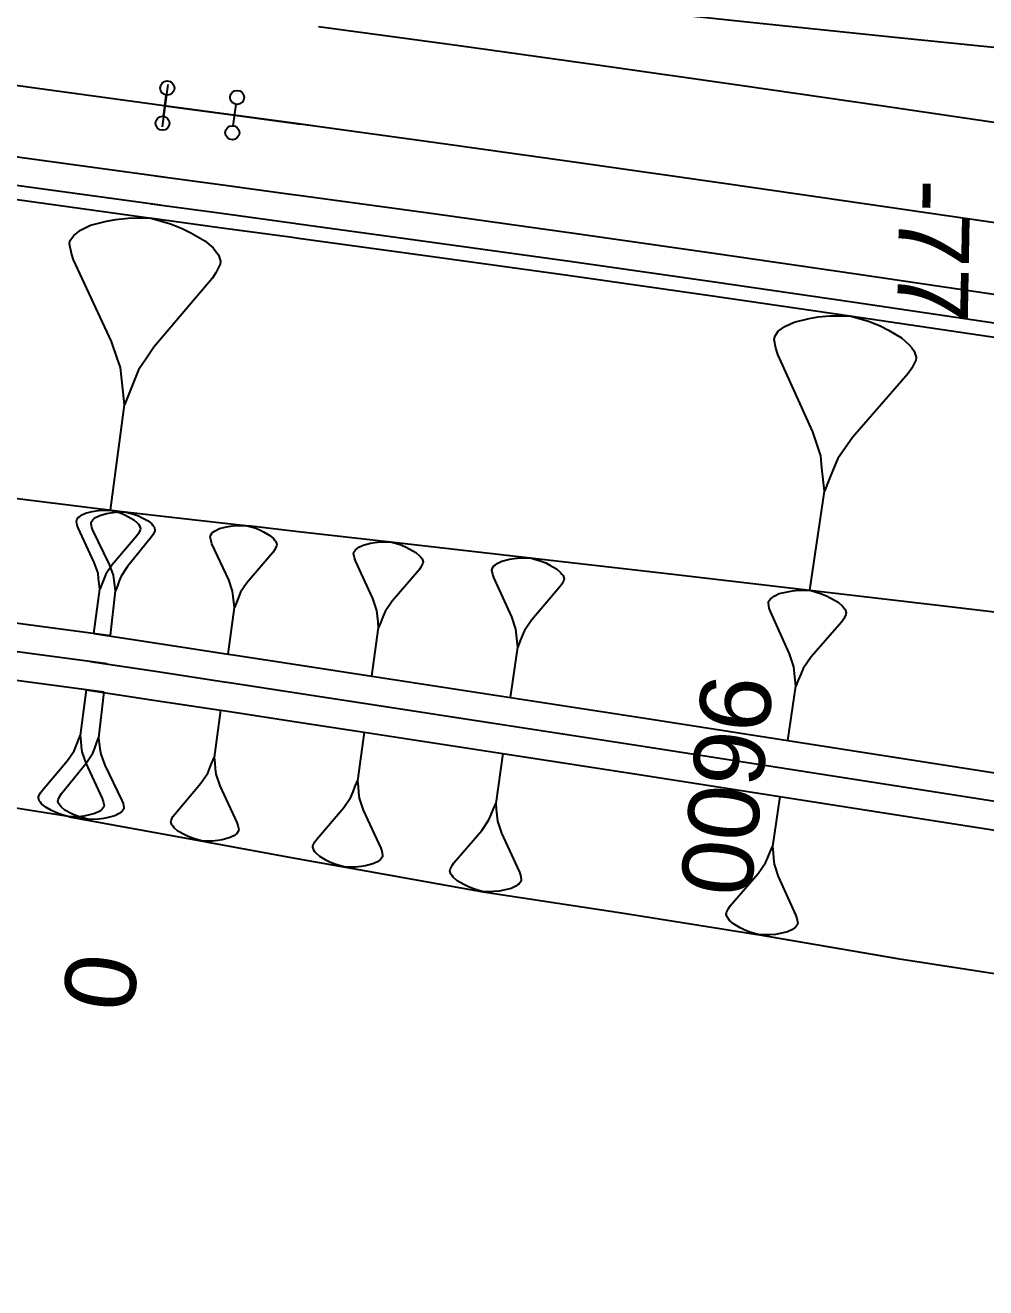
# Model space of a CAD drawing. Extents: x 389565 to 391267, y 804651 to 804848.
# Drawn here: x 390190.36 to 390224.26, y 804667.18 to 804711.75 of the extents above; entities that cross this region are included whole.
import ezdxf
from ezdxf.enums import TextEntityAlignment as Align

# ---------------------------------------------------------------- set-up
doc = ezdxf.new("R2010")
doc.units = 0
doc.layers.get('0').update_dxf_attribs({"linetype": 'CONTINUOUS'})
doc.styles.add('ARIAL', font='ARIAL.FON')

msp = doc.modelspace()

# ---------------------------------------------------------------- linework, layer by layer
at = {"color": 3}
msp.add_line((390195.3884, 804709.6538), (390195.1883, 804708.1672), dxfattribs=at)
at = {"color": 1}
for p, q in [((390195.2377, 804708.534), (390195.339, 804709.287)), ((390197.7025, 804708.2023), (390197.8039, 804708.9553))]:
    msp.add_line(p, q, dxfattribs=at)
at = {"color": 7}
for p, q in [((390200, 804708.2814), (390200.5101, 804708.2128)), ((390192.6627, 804704.6864), (390193.2231, 804704.8275)), ((390193.2231, 804704.8275), (390193.5564, 804704.8909)), ((390193.5564, 804704.8909), (390193.9962, 804704.94)), ((390193.9962, 804704.94), (390194.7549, 804704.9462)), ((390194.7549, 804704.9462), (390195.485, 804704.7397)), ((390192.0737, 804704.3325), (390192.1944, 804704.4246)), ((390192.1944, 804704.4246), (390192.315, 804704.5166)), ((390192.315, 804704.5166), (390192.6627, 804704.6864)), ((390195.485, 804704.7397), (390195.8961, 804704.5761)), ((390195.8961, 804704.5761), (390196.2009, 804704.4268)), ((390196.2009, 804704.4268), (390196.704, 804704.1425)), ((390191.9244, 804704.0278), (390191.9388, 804704.1341)), ((390191.9879, 804703.6944), (390191.9244, 804704.0278)), ((390191.9388, 804704.1341), (390192.0737, 804704.3325)), ((390196.704, 804704.1425), (390196.9944, 804703.8869)), ((390192.0656, 804703.4674), (390191.9879, 804703.6944)), ((390196.9944, 804703.8869), (390197.0865, 804703.7662)), ((390197.0865, 804703.7662), (390197.1785, 804703.6456)), ((390197.1785, 804703.6456), (390197.2562, 804703.4186)), ((390193.4094, 804700.5797), (390192.0656, 804703.4674)), ((390197.2419, 804703.3122), (390197.0926, 804703.0075)), ((390197.2562, 804703.4186), (390197.2419, 804703.3122)), ((390196.9577, 804702.8091), (390194.8983, 804700.3793)), ((390197.0926, 804703.0075), (390196.9577, 804702.8091)), ((390217.17, 804701.1145), (390217.4988, 804701.2705)), ((390217.4988, 804701.2705), (390218.0274, 804701.3974)), ((390218.0274, 804701.3974), (390218.3417, 804701.4535)), ((390218.3417, 804701.4535), (390218.7558, 804701.495)), ((390218.7558, 804701.495), (390219.4696, 804701.4928)), ((390219.4696, 804701.4928), (390220.1542, 804701.2908)), ((390220.1542, 804701.2908), (390220.5392, 804701.1326)), ((390216.812, 804700.7587), (390216.941, 804700.9439)), ((390216.941, 804700.9439), (390217.0555, 804701.0292)), ((390217.0555, 804701.0292), (390217.17, 804701.1145)), ((390220.5392, 804701.1326), (390220.8243, 804700.9889)), ((390220.8243, 804700.9889), (390221.2945, 804700.7162)), ((390193.6079, 804700), (390193.4094, 804700.5797)), ((390194.8983, 804700.3793), (390194.6402, 804700)), ((390216.7974, 804700.6589), (390216.812, 804700.7587)), ((390216.8535, 804700.3446), (390216.7974, 804700.6589)), ((390221.2945, 804700.7162), (390221.565, 804700.4727)), ((390221.565, 804700.4727), (390221.6503, 804700.3582)), ((390193.7203, 804699.6717), (390193.6079, 804700)), ((390194.6402, 804700), (390194.3584, 804699.5858)), ((390216.9242, 804700.1303), (390216.8535, 804700.3446)), ((390216.9831, 804700), (390216.9242, 804700.1303)), ((390218.1577, 804697.3997), (390216.9831, 804700)), ((390221.7917, 804699.9295), (390221.6481, 804699.6444)), ((390221.6503, 804700.3582), (390221.7356, 804700.2437)), ((390221.7356, 804700.2437), (390221.8063, 804700.0293)), ((390221.802, 804700), (390221.7917, 804699.9295)), ((390221.8063, 804700.0293), (390221.802, 804700)), ((390193.7694, 804699.232), (390193.7203, 804699.6717)), ((390194.3584, 804699.5858), (390194.1948, 804699.1747)), ((390221.6481, 804699.6444), (390221.519, 804699.4592)), ((390193.8185, 804698.7922), (390193.7694, 804699.232)), ((390194.1948, 804699.1747), (390194.0312, 804698.7636)), ((390221.519, 804699.4592), (390219.5561, 804697.1954)), ((390193.8676, 804698.3525), (390193.8185, 804698.7922)), ((390194.0312, 804698.7636), (390193.8676, 804698.3525)), ((390193.3667, 804694.6303), (390193.8676, 804698.3525)), ((390218.4406, 804696.5422), (390218.1577, 804697.3997)), ((390219.5561, 804697.1954), (390219.0399, 804696.4547)), ((390218.4821, 804696.1281), (390218.4406, 804696.5422)), ((390219.0399, 804696.4547), (390218.8816, 804696.0697)), ((390218.5236, 804695.7139), (390218.4821, 804696.1281)), ((390218.8816, 804696.0697), (390218.7234, 804695.6848)), ((390218.5652, 804695.2998), (390218.5236, 804695.7139)), ((390218.7234, 804695.6848), (390218.5652, 804695.2998)), ((390218.0546, 804691.8038), (390218.5652, 804695.2998)), ((390192.4823, 804694.5205), (390192.7192, 804694.5801)), ((390192.7192, 804694.5801), (390192.8601, 804694.6069)), ((390192.8601, 804694.6069), (390193.046, 804694.6277)), ((390193.046, 804694.6277), (390193.3667, 804694.6303)), ((390193.3667, 804694.6303), (390193.6754, 804694.543)), ((390193.5494, 804694.564), (390193.8701, 804694.5726)), ((390193.8701, 804694.5726), (390194.1803, 804694.4911)), ((390192.1702, 804694.2421), (390192.1763, 804694.287)), ((390192.197, 804694.1012), (390192.1702, 804694.2421)), ((390192.1763, 804694.287), (390192.2333, 804694.3709)), ((390192.2333, 804694.3709), (390192.2843, 804694.4098)), ((390192.2843, 804694.4098), (390192.3354, 804694.4487)), ((390192.3354, 804694.4487), (390192.4823, 804694.5205)), ((390192.6811, 804694.162), (390192.6863, 804694.2071)), ((390192.7105, 804694.0216), (390192.6811, 804694.162)), ((390192.6863, 804694.2071), (390192.7417, 804694.292)), ((390192.7417, 804694.292), (390192.792, 804694.3319)), ((390192.792, 804694.3319), (390192.8423, 804694.3717)), ((390192.8423, 804694.3717), (390192.9879, 804694.4462)), ((390192.9879, 804694.4462), (390193.2236, 804694.5103)), ((390193.2236, 804694.5103), (390193.364, 804694.5398)), ((390193.364, 804694.5398), (390193.5494, 804694.564)), ((390193.6754, 804694.543), (390193.8491, 804694.4738)), ((390193.8491, 804694.4738), (390193.978, 804694.4107)), ((390193.978, 804694.4107), (390194.1906, 804694.2906)), ((390194.1803, 804694.4911), (390194.3553, 804694.4252)), ((390194.1906, 804694.2906), (390194.3134, 804694.1825)), ((390194.3134, 804694.1825), (390194.3523, 804694.1315)), ((390194.3523, 804694.1315), (390194.3912, 804694.0805)), ((390194.3553, 804694.4252), (390194.4853, 804694.3645)), ((390194.4853, 804694.3645), (390194.7002, 804694.2484)), ((390194.7002, 804694.2484), (390194.825, 804694.1427)), ((390194.825, 804694.1427), (390194.8648, 804694.0924)), ((390192.2299, 804694.0052), (390192.197, 804694.1012)), ((390192.798, 804692.7845), (390192.2299, 804694.0052)), ((390192.7452, 804693.9263), (390192.7105, 804694.0216)), ((390193.336, 804692.7165), (390192.7452, 804693.9263)), ((390194.2979, 804693.7269), (390193.4273, 804692.6998)), ((390194.818, 804693.6868), (390193.9668, 804692.6436)), ((390194.3549, 804693.8108), (390194.2979, 804693.7269)), ((390194.418, 804693.9396), (390194.3549, 804693.8108)), ((390194.3912, 804694.0805), (390194.4241, 804693.9846)), ((390194.4241, 804693.9846), (390194.418, 804693.9396)), ((390194.8734, 804693.7718), (390194.818, 804693.6868)), ((390194.8648, 804694.0924), (390194.9047, 804694.0421)), ((390194.9341, 804693.9017), (390194.8734, 804693.7718)), ((390194.9047, 804694.0421), (390194.9393, 804693.9468)), ((390194.9393, 804693.9468), (390194.9341, 804693.9017)), ((390196.8896, 804693.6904), (390196.8959, 804693.7372)), ((390196.9173, 804693.5435), (390196.8896, 804693.6904)), ((390196.8959, 804693.7372), (390196.9555, 804693.8246)), ((390196.9555, 804693.8246), (390197.0087, 804693.865)), ((390197.0087, 804693.865), (390197.0619, 804693.9055)), ((390197.0619, 804693.9055), (390197.2151, 804693.9801)), ((390197.2151, 804693.9801), (390197.4621, 804694.042)), ((390197.4621, 804694.042), (390197.6089, 804694.0698)), ((390197.6089, 804694.0698), (390197.8027, 804694.0912)), ((390197.8027, 804694.0912), (390198.1369, 804694.0935)), ((390198.1369, 804694.0935), (390198.4585, 804694.0022)), ((390198.4585, 804694.0022), (390198.6395, 804693.9299)), ((390198.6395, 804693.9299), (390198.7737, 804693.864)), ((390198.7737, 804693.864), (390198.9951, 804693.7385)), ((390198.9951, 804693.7385), (390199.123, 804693.6257)), ((390196.9514, 804693.4435), (390196.9173, 804693.5435)), ((390197.542, 804692.1706), (390196.9514, 804693.4435)), ((390199.1658, 804693.2383), (390199.1062, 804693.1509)), ((390199.123, 804693.6257), (390199.1634, 804693.5725)), ((390199.1634, 804693.5725), (390199.2039, 804693.5193)), ((390199.2317, 804693.3724), (390199.1658, 804693.2383)), ((390199.2039, 804693.5193), (390199.238, 804693.4193)), ((390199.238, 804693.4193), (390199.2317, 804693.3724)), ((390201.9565, 804693.1431), (390202.0189, 804693.2341)), ((390202.0189, 804693.2341), (390202.0746, 804693.2762)), ((390202.0746, 804693.2762), (390202.1302, 804693.3183)), ((390202.1302, 804693.3183), (390202.2903, 804693.3958)), ((390202.2903, 804693.3958), (390202.5481, 804693.4597)), ((390202.5481, 804693.4597), (390202.7015, 804693.4882)), ((390202.7015, 804693.4882), (390202.9037, 804693.5101)), ((390202.9037, 804693.5101), (390203.2525, 804693.5116)), ((390203.2525, 804693.5116), (390203.5878, 804693.4154)), ((390203.5878, 804693.4154), (390203.7765, 804693.3395)), ((390203.7765, 804693.3395), (390203.9163, 804693.2703)), ((390203.9163, 804693.2703), (390204.1471, 804693.1388)), ((390192.9294, 804692.4007), (390192.798, 804692.7845)), ((390199.1062, 804693.1509), (390198.1978, 804692.0816)), ((390201.9498, 804693.0943), (390201.9565, 804693.1431)), ((390201.9784, 804692.9409), (390201.9498, 804693.0943)), ((390202.0137, 804692.8364), (390201.9784, 804692.9409)), ((390202.6265, 804691.5066), (390202.0137, 804692.8364)), ((390204.1471, 804693.1388), (390204.2802, 804693.0208)), ((390204.2802, 804693.0208), (390204.3223, 804692.9651)), ((390204.3223, 804692.9651), (390204.3644, 804692.9095)), ((390204.3644, 804692.9095), (390204.3997, 804692.805)), ((390204.3997, 804692.805), (390204.393, 804692.7562)), ((390207.0185, 804692.7482), (390207.1852, 804692.8283)), ((390207.1852, 804692.8283), (390207.4536, 804692.8941)), ((390207.4536, 804692.8941), (390207.6132, 804692.9234)), ((390207.6132, 804692.9234), (390207.8236, 804692.9456)), ((390207.8236, 804692.9456), (390208.1865, 804692.9463)), ((390208.1865, 804692.9463), (390208.535, 804692.8453)), ((390208.535, 804692.8453), (390208.7311, 804692.7659)), ((390192.9501, 804692.2148), (390192.9294, 804692.4007)), ((390193.1991, 804692.3644), (390193.13, 804692.1906)), ((390193.4273, 804692.6998), (390193.1991, 804692.3644)), ((390193.4746, 804692.3352), (390193.336, 804692.7165)), ((390193.9668, 804692.6436), (390193.745, 804692.3039)), ((390204.2614, 804692.5254), (390203.3106, 804691.412)), ((390204.3238, 804692.6163), (390204.2614, 804692.5254)), ((390204.393, 804692.7562), (390204.3238, 804692.6163)), ((390206.8302, 804692.5156), (390206.8374, 804692.5664)), ((390206.8595, 804692.356), (390206.8302, 804692.5156)), ((390206.8374, 804692.5664), (390206.9025, 804692.6609)), ((390206.896, 804692.2472), (390206.8595, 804692.356)), ((390206.9025, 804692.6609), (390206.9605, 804692.7045)), ((390206.9605, 804692.7045), (390207.0185, 804692.7482)), ((390208.7311, 804692.7659), (390208.8763, 804692.6936)), ((390208.8763, 804692.6936), (390209.1161, 804692.5562)), ((390209.1161, 804692.5562), (390209.2542, 804692.4331)), ((390209.2542, 804692.4331), (390209.2978, 804692.3751)), ((390209.2978, 804692.3751), (390209.3415, 804692.3171)), ((390192.9709, 804692.0289), (390192.9501, 804692.2148)), ((390192.9916, 804691.8431), (390192.9709, 804692.0289)), ((390193.0608, 804692.0168), (390192.9916, 804691.8431)), ((390193.13, 804692.1906), (390193.0608, 804692.0168)), ((390193.4988, 804692.1497), (390193.4746, 804692.3352)), ((390193.5231, 804691.9643), (390193.4988, 804692.1497)), ((390193.5473, 804691.7788), (390193.5231, 804691.9643)), ((390193.6132, 804691.9539), (390193.5473, 804691.7788)), ((390193.6791, 804692.1289), (390193.6132, 804691.9539)), ((390193.745, 804692.3039), (390193.6791, 804692.1289)), ((390197.6785, 804691.7705), (390197.542, 804692.1706)), ((390198.1978, 804692.0816), (390197.9595, 804691.7323)), ((390207.53, 804690.8623), (390206.896, 804692.2472)), ((390209.2334, 804691.9178), (390208.2414, 804690.762)), ((390209.2985, 804692.0122), (390209.2334, 804691.9178)), ((390209.3708, 804692.1575), (390209.2985, 804692.0122)), ((390209.3415, 804692.3171), (390209.378, 804692.2083)), ((390209.378, 804692.2083), (390209.3708, 804692.1575)), ((390192.7799, 804690.2696), (390192.9916, 804691.8431)), ((390193.3651, 804690.2017), (390193.5473, 804691.7788)), ((390197.6999, 804691.5767), (390197.6785, 804691.7705)), ((390197.7213, 804691.383), (390197.6999, 804691.5767)), ((390197.8872, 804691.5513), (390197.815, 804691.3703)), ((390197.9595, 804691.7323), (390197.8872, 804691.5513)), ((390202.7678, 804691.0887), (390202.6265, 804691.5066)), ((390216.5991, 804691.4018), (390216.6698, 804691.5032)), ((390216.6698, 804691.5032), (390216.7325, 804691.5499)), ((390216.7325, 804691.5499), (390216.7952, 804691.5966)), ((390216.7952, 804691.5966), (390216.9753, 804691.682)), ((390216.9753, 804691.682), (390217.2648, 804691.7515)), ((390217.2648, 804691.7515), (390217.4369, 804691.7822)), ((390217.4369, 804691.7822), (390217.6637, 804691.805)), ((390217.6637, 804691.805), (390218.0546, 804691.8038)), ((390218.0546, 804691.8038), (390218.4295, 804691.6931)), ((390218.4295, 804691.6931), (390218.6403, 804691.6065)), ((390218.6403, 804691.6065), (390218.7965, 804691.5278)), ((390218.7965, 804691.5278), (390219.054, 804691.3785)), ((390197.5201, 804689.5498), (390197.7427, 804691.1893)), ((390197.7427, 804691.1893), (390197.7213, 804691.383)), ((390197.815, 804691.3703), (390197.7427, 804691.1893)), ((390202.7896, 804690.8865), (390202.7678, 804691.0887)), ((390203.061, 804691.0481), (390202.9851, 804690.8594)), ((390203.3106, 804691.412), (390203.061, 804691.0481)), ((390216.5911, 804691.3471), (390216.5991, 804691.4018)), ((390216.6219, 804691.175), (390216.5911, 804691.3471)), ((390216.6606, 804691.0576), (390216.6219, 804691.175)), ((390217.3361, 804689.5622), (390216.6606, 804691.0576)), ((390219.054, 804691.3785), (390219.2021, 804691.2451)), ((390219.2021, 804691.2451), (390219.2488, 804691.1824)), ((390219.2488, 804691.1824), (390219.2956, 804691.1197)), ((390219.2956, 804691.1197), (390219.3343, 804691.0023)), ((390219.3343, 804691.0023), (390219.3263, 804690.9476)), ((390202.8114, 804690.6842), (390202.7896, 804690.8865)), ((390202.8333, 804690.482), (390202.8114, 804690.6842)), ((390202.9092, 804690.6707), (390202.8333, 804690.482)), ((390202.9851, 804690.8594), (390202.9092, 804690.6707)), ((390207.6759, 804690.4272), (390207.53, 804690.8623)), ((390208.2414, 804690.762), (390207.9808, 804690.3842)), ((390219.1769, 804690.6901), (390218.102, 804689.4503)), ((390219.2476, 804690.7915), (390219.1769, 804690.6901)), ((390219.3263, 804690.9476), (390219.2476, 804690.7915)), ((390202.5966, 804688.7718), (390202.8333, 804690.482)), ((390207.6981, 804690.2168), (390207.6759, 804690.4272)), ((390207.7203, 804690.0063), (390207.6981, 804690.2168)), ((390207.9014, 804690.1881), (390207.8219, 804689.992)), ((390207.9808, 804690.3842), (390207.9014, 804690.1881)), ((390207.4918, 804688.0175), (390207.7424, 804689.7959)), ((390207.7424, 804689.7959), (390207.7203, 804690.0063)), ((390207.8219, 804689.992), (390207.7424, 804689.7959)), ((390217.491, 804689.0926), (390217.3361, 804689.5622)), ((390218.102, 804689.4503), (390217.8192, 804689.0446)), ((390217.5138, 804688.8658), (390217.491, 804689.0926)), ((390217.5365, 804688.639), (390217.5138, 804688.8658)), ((390217.7326, 804688.8338), (390217.6459, 804688.623)), ((390217.8192, 804689.0446), (390217.7326, 804688.8338)), ((390217.2796, 804686.4976), (390217.5593, 804688.4122)), ((390217.5593, 804688.4122), (390217.5365, 804688.639)), ((390217.6459, 804688.623), (390217.5593, 804688.4122)), ((390192.5132, 804688.2875), (390192.2955, 804686.6698)), ((390193.1356, 804688.2149), (390192.9477, 804686.5891)), ((390197.2511, 804687.568), (390197.0244, 804685.898)), ((390192.2244, 804686.4912), (390192.2955, 804686.6698)), ((390192.2955, 804686.6698), (390192.3168, 804686.4787)), ((390192.8798, 804686.4087), (390192.9477, 804686.5891)), ((390192.9477, 804686.5891), (390192.9727, 804686.398)), ((390202.3224, 804686.7906), (390202.0842, 804685.0699)), ((390191.8476, 804685.789), (390192.0822, 804686.1339)), ((390192.0822, 804686.1339), (390192.1533, 804686.3125)), ((390192.1533, 804686.3125), (390192.2244, 804686.4912)), ((390192.3168, 804686.4787), (390192.3382, 804686.2876)), ((390192.3382, 804686.2876), (390192.3595, 804686.0965)), ((390192.744, 804686.0478), (390192.8119, 804686.2283)), ((390192.8119, 804686.2283), (390192.8798, 804686.4087)), ((390192.9727, 804686.398), (390192.9977, 804686.2068)), ((390192.9977, 804686.2068), (390193.0227, 804686.0156)), ((390190.9526, 804684.733), (390191.8476, 804685.789)), ((390191.6379, 804684.6223), (390192.5152, 804685.6977)), ((390192.3595, 804686.0965), (390192.4946, 804685.7019)), ((390192.4946, 804685.7019), (390193.0786, 804684.4469)), ((390192.5152, 804685.6977), (390192.744, 804686.0478)), ((390193.0227, 804686.0156), (390193.1656, 804685.6225)), ((390196.8771, 804685.5293), (390196.9507, 804685.7136)), ((390196.9507, 804685.7136), (390197.0244, 804685.898)), ((390197.0244, 804685.898), (390197.0462, 804685.7007)), ((390197.0462, 804685.7007), (390197.068, 804685.5033)), ((390207.2127, 804686.0371), (390206.9646, 804684.2773)), ((390193.1656, 804685.6225), (390193.7746, 804684.3754)), ((390196.5608, 804684.9891), (390196.8035, 804685.3449)), ((390196.8035, 804685.3449), (390196.8771, 804685.5293)), ((390197.068, 804685.5033), (390197.0898, 804685.306)), ((390197.0898, 804685.306), (390197.2288, 804684.8984)), ((390195.6355, 804683.8999), (390196.5608, 804684.9891)), ((390197.2288, 804684.8984), (390197.8303, 804683.6019)), ((390201.9315, 804684.6901), (390202.0079, 804684.88)), ((390202.0079, 804684.88), (390202.0842, 804685.0699)), ((390202.0842, 804685.0699), (390202.1062, 804684.8664)), ((390202.1062, 804684.8664), (390202.1281, 804684.6629)), ((390190.8228, 804684.4682), (390190.8291, 804684.5144)), ((390190.8566, 804684.3695), (390190.8228, 804684.4682)), ((390190.8291, 804684.5144), (390190.8939, 804684.6468)), ((390190.8966, 804684.3171), (390190.8566, 804684.3695)), ((390190.8939, 804684.6468), (390190.9526, 804684.733)), ((390190.9366, 804684.2646), (390190.8966, 804684.3171)), ((390191.5128, 804684.3543), (390191.5181, 804684.4007)), ((390191.5485, 804684.256), (390191.5128, 804684.3543)), ((390191.5181, 804684.4007), (390191.5807, 804684.5347)), ((390191.5807, 804684.5347), (390191.6379, 804684.6223)), ((390193.0786, 804684.4469), (390193.1124, 804684.3483)), ((390193.1124, 804684.3483), (390193.14, 804684.2034)), ((390193.7746, 804684.3754), (390193.8103, 804684.2771)), ((390201.604, 804684.1342), (390201.8551, 804684.5003)), ((390201.8551, 804684.5003), (390201.9315, 804684.6901)), ((390202.1281, 804684.6629), (390202.1501, 804684.4595)), ((390202.1501, 804684.4595), (390202.2923, 804684.0389)), ((390216.9906, 804684.5186), (390216.7332, 804682.7557)), ((390191.0628, 804684.1535), (390190.9366, 804684.2646)), ((390191.2815, 804684.03), (390191.0628, 804684.1535)), ((390191.4139, 804683.9651), (390191.2815, 804684.03)), ((390191.5926, 804683.894), (390191.4139, 804683.9651)), ((390191.5896, 804684.2042), (390191.5485, 804684.256)), ((390191.6307, 804684.1524), (390191.5896, 804684.2042)), ((390191.9099, 804683.8043), (390191.5926, 804683.894)), ((390191.7593, 804684.0434), (390191.6307, 804684.1524)), ((390191.9808, 804683.9237), (390191.7593, 804684.0434)), ((390192.1148, 804683.8611), (390191.9808, 804683.9237)), ((390192.8191, 804683.9172), (390192.5756, 804683.8559)), ((390192.9702, 804683.991), (390192.8191, 804683.9172)), ((390193.0227, 804684.031), (390192.9702, 804683.991)), ((390193.0751, 804684.071), (390193.0227, 804684.031)), ((390193.1338, 804684.1572), (390193.0751, 804684.071)), ((390193.14, 804684.2034), (390193.1338, 804684.1572)), ((390193.6745, 804683.9163), (390193.5244, 804683.8395)), ((390193.7263, 804683.9574), (390193.6745, 804683.9163)), ((390193.7781, 804683.9984), (390193.7263, 804683.9574)), ((390193.8353, 804684.086), (390193.7781, 804683.9984)), ((390193.8103, 804684.2771), (390193.8407, 804684.1324)), ((390193.8407, 804684.1324), (390193.8353, 804684.086)), ((390195.5748, 804683.8109), (390195.6355, 804683.8999)), ((390200.6472, 804683.0139), (390201.604, 804684.1342)), ((390202.2923, 804684.0389), (390202.9089, 804682.7009)), ((390206.7287, 804683.6952), (390206.8074, 804683.8892)), ((390206.8074, 804683.8892), (390206.886, 804684.0832)), ((390206.886, 804684.0832), (390206.9646, 804684.2773)), ((390206.9646, 804684.2773), (390206.9866, 804684.0691)), ((390206.9866, 804684.0691), (390207.0085, 804683.8609)), ((390192.2396, 804683.8069), (390191.9099, 804683.8043)), ((390192.2952, 804683.7932), (390192.1148, 804683.8611)), ((390192.4307, 804683.8283), (390192.2396, 804683.8069)), ((390192.615, 804683.7092), (390192.2952, 804683.7932)), ((390192.5756, 804683.8559), (390192.4307, 804683.8283)), ((390192.9455, 804683.7181), (390192.615, 804683.7092)), ((390193.1367, 804683.743), (390192.9455, 804683.7181)), ((390193.2814, 804683.7734), (390193.1367, 804683.743)), ((390193.5244, 804683.8395), (390193.2814, 804683.7734)), ((390195.5012, 804683.6266), (390195.5077, 804683.6743)), ((390195.536, 804683.5247), (390195.5012, 804683.6266)), ((390195.5077, 804683.6743), (390195.5748, 804683.8109)), ((390195.5772, 804683.4705), (390195.536, 804683.5247)), ((390195.6184, 804683.4163), (390195.5772, 804683.4705)), ((390197.8303, 804683.6019), (390197.8651, 804683.5)), ((390197.8651, 804683.5), (390197.8933, 804683.3504)), ((390206.4709, 804683.3213), (390206.7287, 804683.6952)), ((390207.0085, 804683.8609), (390207.0304, 804683.6526)), ((390207.0304, 804683.6526), (390207.1748, 804683.2221)), ((390195.7486, 804683.3014), (390195.6184, 804683.4163)), ((390195.9742, 804683.1736), (390195.7486, 804683.3014)), ((390196.1109, 804683.1065), (390195.9742, 804683.1736)), ((390196.2953, 804683.0328), (390196.1109, 804683.1065)), ((390196.6228, 804682.9398), (390196.2953, 804683.0328)), ((390197.3102, 804682.9922), (390197.1606, 804682.964)), ((390197.5617, 804683.0553), (390197.3102, 804682.9922)), ((390197.7178, 804683.1313), (390197.5617, 804683.0553)), ((390197.772, 804683.1725), (390197.7178, 804683.1313)), ((390197.8262, 804683.2138), (390197.772, 804683.1725)), ((390197.8869, 804683.3027), (390197.8262, 804683.2138)), ((390197.8933, 804683.3504), (390197.8869, 804683.3027)), ((390200.5845, 804682.9224), (390200.6472, 804683.0139)), ((390205.4893, 804682.1776), (390206.4709, 804683.3213)), ((390207.1748, 804683.2221), (390207.8022, 804681.8517)), ((390196.9632, 804682.9422), (390196.6228, 804682.9398)), ((390197.1606, 804682.964), (390196.9632, 804682.9422)), ((390200.5081, 804682.7325), (390200.5149, 804682.7817)), ((390200.5436, 804682.6274), (390200.5081, 804682.7325)), ((390200.5149, 804682.7817), (390200.5845, 804682.9224)), ((390200.586, 804682.5714), (390200.5436, 804682.6274)), ((390200.6284, 804682.5154), (390200.586, 804682.5714)), ((390202.9089, 804682.7009), (390202.9444, 804682.5958)), ((390202.9444, 804682.5958), (390202.9732, 804682.4415)), ((390216.5736, 804682.3675), (390216.6534, 804682.5616)), ((390216.6534, 804682.5616), (390216.7332, 804682.7557)), ((390216.7332, 804682.7557), (390216.7541, 804682.5469)), ((390216.7541, 804682.5469), (390216.775, 804682.3381)), ((390200.7623, 804682.3967), (390200.6284, 804682.5154)), ((390200.9945, 804682.2643), (390200.7623, 804682.3967)), ((390201.1352, 804682.1948), (390200.9945, 804682.2643)), ((390201.325, 804682.1184), (390201.1352, 804682.1948)), ((390201.6624, 804682.0216), (390201.325, 804682.1184)), ((390202.6306, 804682.1381), (390202.3711, 804682.0738)), ((390202.7917, 804682.216), (390202.6306, 804682.1381)), ((390202.8476, 804682.2584), (390202.7917, 804682.216)), ((390202.9036, 804682.3008), (390202.8476, 804682.2584)), ((390202.9664, 804682.3923), (390202.9036, 804682.3008)), ((390202.9732, 804682.4415), (390202.9664, 804682.3923)), ((390205.4248, 804682.0842), (390205.4893, 804682.1776)), ((390216.2335, 804681.7999), (390216.4938, 804682.1734)), ((390216.4938, 804682.1734), (390216.5736, 804682.3675)), ((390216.775, 804682.3381), (390216.796, 804682.1293)), ((390216.796, 804682.1293), (390216.9386, 804681.6969)), ((390202.0133, 804682.0231), (390201.6624, 804682.0216)), ((390202.2168, 804682.0451), (390202.0133, 804682.0231)), ((390202.3711, 804682.0738), (390202.2168, 804682.0451)), ((390205.3462, 804681.8901), (390205.3533, 804681.9404)), ((390205.3823, 804681.7825), (390205.3462, 804681.8901)), ((390205.3533, 804681.9404), (390205.4248, 804682.0842)), ((390205.4255, 804681.7251), (390205.3823, 804681.7825)), ((390205.4687, 804681.6678), (390205.4255, 804681.7251)), ((390205.6054, 804681.5459), (390205.4687, 804681.6678)), ((390207.8022, 804681.8517), (390207.8383, 804681.744)), ((390207.8383, 804681.744), (390207.8673, 804681.5861)), ((390215.2437, 804680.6584), (390216.2335, 804681.7999)), ((390216.9386, 804681.6969), (390217.5606, 804680.3201)), ((390205.8426, 804681.4099), (390205.6054, 804681.5459)), ((390205.9863, 804681.3384), (390205.8426, 804681.4099)), ((390206.1804, 804681.2598), (390205.9863, 804681.3384)), ((390206.5252, 804681.1599), (390206.1804, 804681.2598)), ((390207.2504, 804681.2115), (390207.0925, 804681.1825)), ((390207.516, 804681.2766), (390207.2504, 804681.2115)), ((390207.681, 804681.3559), (390207.516, 804681.2766)), ((390207.7384, 804681.3991), (390207.681, 804681.3559)), ((390207.7958, 804681.4423), (390207.7384, 804681.3991)), ((390207.8602, 804681.5358), (390207.7958, 804681.4423)), ((390207.8673, 804681.5861), (390207.8602, 804681.5358)), ((390206.8843, 804681.1606), (390206.5252, 804681.1599)), ((390207.0925, 804681.1825), (390206.8843, 804681.1606)), ((390215.0989, 804680.371), (390215.1062, 804680.4213)), ((390215.1345, 804680.2629), (390215.0989, 804680.371)), ((390215.1062, 804680.4213), (390215.1786, 804680.5651)), ((390215.1786, 804680.5651), (390215.2437, 804680.6584)), ((390217.5606, 804680.3201), (390217.5962, 804680.212)), ((390215.1775, 804680.2051), (390215.1345, 804680.2629)), ((390215.2205, 804680.1474), (390215.1775, 804680.2051)), ((390215.3569, 804680.0246), (390215.2205, 804680.1474)), ((390215.594, 804679.8871), (390215.3569, 804680.0246)), ((390215.7378, 804679.8147), (390215.594, 804679.8871)), ((390217.4944, 804679.8668), (390217.4366, 804679.8238)), ((390217.5521, 804679.9098), (390217.4944, 804679.8668)), ((390217.6172, 804680.0032), (390217.5521, 804679.9098)), ((390217.5962, 804680.212), (390217.6245, 804680.0535)), ((390217.6245, 804680.0535), (390217.6172, 804680.0032)), ((390215.9319, 804679.7349), (390215.7378, 804679.8147)), ((390216.2771, 804679.633), (390215.9319, 804679.7349)), ((390216.637, 804679.6319), (390216.2771, 804679.633)), ((390216.8458, 804679.6528), (390216.637, 804679.6319)), ((390217.0043, 804679.6811), (390216.8458, 804679.6528)), ((390217.2708, 804679.7451), (390217.0043, 804679.6811)), ((390217.4366, 804679.8238), (390217.2708, 804679.7451))]:
    msp.add_line(p, q, dxfattribs=at)
at = {"color": 7, "linetype": 'CONTINUOUS'}
for points in [[(390100, 804723.3655), (390101.2798, 804723.1564), (390106.2276, 804722.3535), (390111.1763, 804721.5561), (390116.1261, 804720.7641), (390121.0769, 804719.9777), (390126.0286, 804719.1967), (390130.9813, 804718.4212), (390135.935, 804717.6512), (390140.8896, 804716.8867), (390145.8452, 804716.1277), (390150.8018, 804715.3742), (390155.7593, 804714.6262), (390157.8503, 804714.3124), (390160.7177, 804713.8837), (390165.6771, 804713.1466), (390170.6373, 804712.4151), (390175.5985, 804711.689), (390176.3475, 804711.5799), (390180.5749, 804710.9693), (390185.5557, 804710.2615), (390190.5386, 804709.5662), (390195.5234, 804708.8833), (390200, 804708.2814)], [(390201.2099, 804713.4675), (390206.0917, 804712.9222), (390211.0796, 804712.3775), (390216.0687, 804711.8453), (390221.0593, 804711.3255), (390226.051, 804710.8183), (390231.0441, 804710.3235), (390236.0384, 804709.8412), (390241.0338, 804709.3714), (390246.0304, 804708.9141), (390251.0282, 804708.4693), (390256.027, 804708.037), (390261.0269, 804707.6171), (390266.0279, 804707.2098), (390271.0298, 804706.815), (390276.0327, 804706.4327), (390277.5501, 804706.3192), (390281.0366, 804706.0628), (390286.0413, 804705.7055), (390291.047, 804705.3608), (390296.0534, 804705.0285), (390300, 804704.7765)], [(390200.7146, 804711.7102), (390205.6769, 804711.0298), (390210.6375, 804710.3369), (390215.5964, 804709.6317), (390220.5535, 804708.9141), (390225.5087, 804708.1841), (390230.4622, 804707.4416), (390235.4137, 804706.6869), (390240.3634, 804705.9197), (390245.3111, 804705.1401), (390250.2568, 804704.3482), (390250.3099, 804704.3397), (390255.193, 804703.5514), (390260.1291, 804702.7546), (390265.0652, 804701.9578), (390270.0013, 804701.1609), (390274.9374, 804700.3641), (390277.1929, 804700)], [(390195.2884, 804708.9105), (390197.7532, 804708.5788), (390200, 804708.2751)], [(390195.2884, 804708.9105), (390197.7532, 804708.5788), (390200, 804708.2751)], [(390200, 804708.2751), (390200.061, 804708.2669), (390200.2435, 804708.2421), (390205.1971, 804707.5628), (390210.1491, 804706.8712), (390215.0993, 804706.1672), (390220.0477, 804705.4508), (390224.9943, 804704.7221), (390229.939, 804703.981), (390234.882, 804703.2275), (390239.823, 804702.4617), (390244.762, 804701.6835), (390249.6991, 804700.893), (390249.7521, 804700.8844), (390254.6352, 804700.0961), (390255.2308, 804700)], [(390200, 804708.2751), (390200.061, 804708.2669), (390200.2435, 804708.2421), (390205.1971, 804707.5628), (390210.1491, 804706.8712), (390215.0993, 804706.1672), (390220.0477, 804705.4508), (390224.9943, 804704.7221), (390229.939, 804703.981), (390234.882, 804703.2275), (390239.823, 804702.4617), (390244.762, 804701.6835), (390249.6991, 804700.893), (390249.7518, 804700.8825), (390254.1761, 804700)], [(390193.2503, 804689.2083), (390188.2143, 804689.8798), (390183.1802, 804690.5638), (390178.148, 804691.2604), (390173.8769, 804691.8617), (390173.1244, 804691.9687), (390168.1391, 804692.6804), (390163.1547, 804693.3976), (390158.1712, 804694.1203), (390155.2898, 804694.5407), (390153.1886, 804694.8486), (390148.207, 804695.5835), (390143.2265, 804696.325), (390138.2471, 804697.0733), (390133.2687, 804697.8282), (390128.2915, 804698.5898), (390123.3154, 804699.3581), (390119.1951, 804700)], [(390125.7107, 804700), (390128.4259, 804699.5808), (390133.402, 804698.8193), (390138.3793, 804698.0645), (390143.3576, 804697.3164), (390148.337, 804696.575), (390153.3175, 804695.8403), (390155.4182, 804695.5324), (390158.299, 804695.1121), (390163.2814, 804694.3895), (390168.2647, 804693.6724), (390173.2489, 804692.9609), (390174.0012, 804692.854), (390178.2702, 804692.2529), (390183.2999, 804691.5566), (390188.3316, 804690.8729), (390193.3651, 804690.2017)], [(390152.4277, 804700), (390153.833, 804699.8069), (390155.9346, 804699.5202), (390158.8165, 804699.1289), (390163.8008, 804698.4565), (390168.7859, 804697.7896), (390173.7717, 804697.1282), (390174.5243, 804697.0289), (390178.7896, 804696.4711), (390183.8148, 804695.8257), (390188.8416, 804695.1929), (390193.8701, 804694.5726)], [(390112.7198, 804696.2638), (390117.6953, 804695.4551), (390122.6807, 804694.7177), (390127.6592, 804693.9279), (390132.655, 804693.2653), (390137.6421, 804692.5376), (390142.6331, 804691.8377), (390147.6187, 804691.0964), (390152.5937, 804690.2723), (390154.6932, 804689.9342), (390157.5723, 804689.4725), (390162.5678, 804688.8024), (390167.5391, 804687.941), (390172.5011, 804687.0013), (390173.2513, 804686.8681), (390177.515, 804686.1196), (390182.5464, 804685.3086), (390187.5804, 804684.511), (390192.615, 804683.7092)], [(390193.3667, 804694.6303), (390195.8388, 804694.3526), (390198.1369, 804694.0935), (390198.3187, 804694.0729), (390200, 804693.8816)], [(390200, 804693.8816), (390203.2525, 804693.5116), (390208.1865, 804692.9463), (390213.1205, 804692.377), (390218.0546, 804691.8038), (390222.9888, 804691.2265), (390227.9233, 804690.6453), (390232.8579, 804690.0601), (390237.7928, 804689.4708), (390242.728, 804688.8776), (390247.6634, 804688.2803), (390247.7164, 804688.2738), (390252.6309, 804687.68), (390257.6001, 804687.088), (390262.5706, 804686.5045), (390267.5425, 804685.9293), (390272.5157, 804685.3625), (390277.4903, 804684.804), (390282.4662, 804684.254), (390287.4475, 804683.7369), (390292.3984, 804683.0316), (390297.3506, 804682.3346), (390300, 804681.9664)], [(390192.7799, 804690.2696), (390195.2392, 804689.897), (390197.5201, 804689.5498), (390197.7005, 804689.5222), (390200, 804689.1698)], [(390200, 804688.1582), (390197.5658, 804688.5313), (390197.3856, 804688.5589), (390195.1059, 804688.906), (390192.6465, 804689.2785)], [(390200, 804689.1698), (390202.5966, 804688.7718), (390207.4918, 804688.0175), (390212.3861, 804687.2594), (390217.2796, 804686.4976), (390222.1723, 804685.7319), (390227.0643, 804684.9624), (390231.9555, 804684.189), (390236.846, 804683.4119), (390241.7358, 804682.6309), (390246.625, 804681.846), (390246.6774, 804681.8376), (390251.5616, 804681.0558), (390256.5001, 804680.2738), (390261.4399, 804679.5001), (390266.3811, 804678.7349), (390271.3237, 804677.9781), (390276.2676, 804677.2296), (390281.2128, 804676.4895), (390286.1634, 804675.7824), (390291.0836, 804674.887), (390296.0051, 804674), (390300, 804673.2871)], [(390300, 804672.2714), (390295.8458, 804673.0128), (390290.9242, 804673.8998), (390286.004, 804674.7952), (390281.0535, 804675.5023), (390276.1082, 804676.2424), (390271.1643, 804676.9908), (390266.2218, 804677.7477), (390261.2806, 804678.5129), (390256.3407, 804679.2865), (390251.4022, 804680.0685), (390246.518, 804680.8504), (390246.4656, 804680.8588), (390241.5789, 804681.6433), (390236.6916, 804682.4239), (390231.8035, 804683.2006), (390226.9148, 804683.9736), (390222.0253, 804684.7427), (390217.1351, 804685.5081), (390212.2441, 804686.2696), (390207.3522, 804687.0273), (390202.4595, 804687.7812), (390200, 804688.1582)], [(390191.9099, 804683.8043), (390194.3596, 804683.3604), (390196.6228, 804682.9398), (390196.8013, 804682.9035), (390200, 804682.3232)], [(390200, 804682.3232), (390201.6624, 804682.0216), (390206.5252, 804681.1599), (390211.4042, 804680.4164), (390216.2771, 804679.633), (390221.1425, 804678.8017), (390226.0184, 804678.0432), (390230.8997, 804677.3209), (390235.7983, 804676.7079), (390240.6791, 804675.978), (390245.5482, 804675.1747), (390245.6004, 804675.166), (390250.4815, 804674.3649), (390255.4123, 804673.5356), (390260.3293, 804672.6201), (390265.2756, 804671.8867), (390270.2435, 804671.2866), (390275.1989, 804670.6096), (390280.1539, 804669.9299), (390285.1145, 804669.2844), (390290.068, 804668.5955), (390295.0308, 804667.9643), (390299.9683, 804667.1758)]]:
    msp.add_lwpolyline(points, dxfattribs=at)
at = {"color": 2, "linetype": 'CONTINUOUS'}
for points in [[(390100, 804720.8329), (390100.9273, 804720.6814), (390105.8778, 804719.8781), (390110.8293, 804719.0803), (390115.7818, 804718.288), (390120.7353, 804717.5011), (390125.6898, 804716.7198), (390130.6453, 804715.9439), (390135.6017, 804715.1736), (390140.5591, 804714.4087), (390145.5175, 804713.6493), (390150.4768, 804712.8954), (390155.437, 804712.147), (390157.5292, 804711.8331), (390160.3982, 804711.4042), (390165.3603, 804710.6668), (390170.3234, 804709.9349), (390175.2873, 804709.2085), (390176.0367, 804709.0993), (390180.2694, 804708.488), (390185.2564, 804707.7795), (390190.2455, 804707.0834), (390195.2365, 804706.3998)], [(390194.955, 804706.4328), (390197.4198, 804706.1011), (390199.7247, 804705.7896), (390199.907, 804705.7648), (390200, 804705.7521)], [(390200, 804705.7521), (390204.8544, 804705.0864), (390209.8002, 804704.3957), (390214.7442, 804703.6925), (390219.6864, 804702.9771), (390224.6268, 804702.2492), (390229.5654, 804701.509), (390234.5021, 804700.7565), (390239.383, 804700)]]:
    msp.add_lwpolyline(points, dxfattribs=at)
at = {"color": 1, "linetype": 'CONTINUOUS'}
for points in [[(390100, 804719.3133), (390100.7158, 804719.1964), (390105.6679, 804718.3928), (390110.6211, 804717.5948), (390115.5753, 804716.8022), (390120.5304, 804716.0152), (390125.4866, 804715.2336), (390130.4437, 804714.4575), (390135.4018, 804713.6869), (390140.3608, 804712.9219), (390145.3208, 804712.1623), (390150.2818, 804711.4082), (390155.2437, 804710.6596), (390157.3366, 804710.3455), (390160.2065, 804709.9165), (390165.1703, 804709.1789), (390170.135, 804708.4468), (390175.1006, 804707.7202), (390175.8502, 804707.611), (390180.086, 804706.9992), (390185.0768, 804706.2903), (390190.0696, 804705.5938), (390195.0643, 804704.9097)], [(390124.2346, 804716.4426), (390125.6221, 804716.2244), (390130.5781, 804715.4485), (390135.5351, 804714.678), (390138.4434, 804713.7228), (390140.4269, 804713.4175), (390145.3864, 804712.6579), (390150.3468, 804711.9039), (390155.3081, 804711.1554), (390157.4008, 804710.8414), (390160.2704, 804710.4124), (390165.2336, 804709.6748), (390170.1978, 804708.9428), (390175.1628, 804708.2163), (390175.9124, 804708.1071), (390180.1472, 804707.4955), (390185.1367, 804706.7867), (390190.1282, 804706.0903), (390195.1217, 804705.4064)], [(390194.8216, 804705.4417), (390197.2864, 804705.11), (390199.5902, 804704.7987), (390199.7724, 804704.7739), (390200, 804704.7427)], [(390194.7549, 804704.9462), (390197.2197, 804704.6145), (390199.5229, 804704.3032), (390199.7051, 804704.2785), (390200, 804704.238)], [(390200, 804704.7427), (390204.7173, 804704.0959), (390209.6606, 804703.4055), (390214.6021, 804702.7027), (390219.5419, 804701.9876), (390224.4798, 804701.2601), (390229.4159, 804700.5203), (390232.829, 804700)], [(390200, 804704.238), (390204.6488, 804703.6006), (390209.5908, 804702.9103), (390214.5311, 804702.2077), (390219.4696, 804701.4928), (390224.4063, 804700.7655), (390229.3412, 804700.0259), (390229.511, 804700)], [(390113.2288, 804699.9244), (390118.2037, 804699.1425), (390123.1799, 804698.3674), (390128.1571, 804697.5989), (390133.1354, 804696.8371), (390138.1149, 804696.082), (390143.0954, 804695.3337), (390148.077, 804694.592), (390153.0597, 804693.857), (390155.1614, 804693.549), (390158.0434, 804693.1285), (390163.028, 804692.4056), (390168.0135, 804691.6883), (390172.9999, 804690.9765), (390173.7526, 804690.8695), (390178.0258, 804690.2679), (390183.0605, 804689.571), (390188.0971, 804688.8867), (390193.1356, 804688.2149)], [(390192.5132, 804688.2875), (390194.9725, 804687.9149), (390197.2511, 804687.568), (390197.4312, 804687.5404), (390200, 804687.1467)], [(390200, 804687.1467), (390202.3224, 804686.7906), (390207.2127, 804686.0371), (390212.102, 804685.2797), (390216.9906, 804684.5186), (390221.8784, 804683.7536), (390226.7654, 804682.9848), (390231.6516, 804682.2122), (390236.5372, 804681.4358), (390241.422, 804680.6556), (390246.3063, 804679.8716), (390246.3587, 804679.8632), (390251.2429, 804679.0813), (390256.1813, 804678.2993), (390261.1212, 804677.5257), (390266.0624, 804676.7605), (390271.0049, 804676.0036), (390275.9488, 804675.2552), (390280.8941, 804674.5151), (390285.8447, 804673.8079), (390290.7649, 804672.9126), (390295.6864, 804672.0256), (390300, 804671.2557)]]:
    msp.add_lwpolyline(points, dxfattribs=at)
at = {"color": 3, "linetype": 'CONTINUOUS'}
for points in [[(390195.2884, 804708.9105), (390197.7532, 804708.5788), (390200, 804708.2751)], [(390200, 804708.2751), (390200.061, 804708.2669), (390200.2435, 804708.2421), (390205.1971, 804707.5628), (390210.1491, 804706.8712), (390215.0993, 804706.1672), (390220.0477, 804705.4508), (390224.9943, 804704.7221), (390229.939, 804703.981), (390234.882, 804703.2275), (390239.823, 804702.4617), (390244.762, 804701.6835), (390249.6991, 804700.893), (390249.7521, 804700.8844), (390254.6352, 804700.0961), (390255.2308, 804700)]]:
    msp.add_lwpolyline(points, dxfattribs=at)
at = {"color": 1}
for centre, radius in [((390195.3723, 804709.5345), 0.2497), ((390197.8372, 804709.2028), 0.2497), ((390195.2047, 804708.2884), 0.2477), ((390197.6695, 804707.9568), 0.2477)]:
    msp.add_circle(centre, radius, dxfattribs=at)

# ---------------------------------------------------------------- texts
at = {"color": 2, "style": 'ARIAL'}
for s, rotation, p in [('-77', 268.956, (390223.7197, 804706.2855)), ('9600', 263.983, (390216.7655, 804688.6444)), ('0', 262.336, (390194.3845, 804678.7617))]:
    msp.add_text(s, height=2.5, rotation=rotation, dxfattribs=at).set_placement(p, align=Align.TOP_LEFT)

doc.saveas('drawing.dxf')
